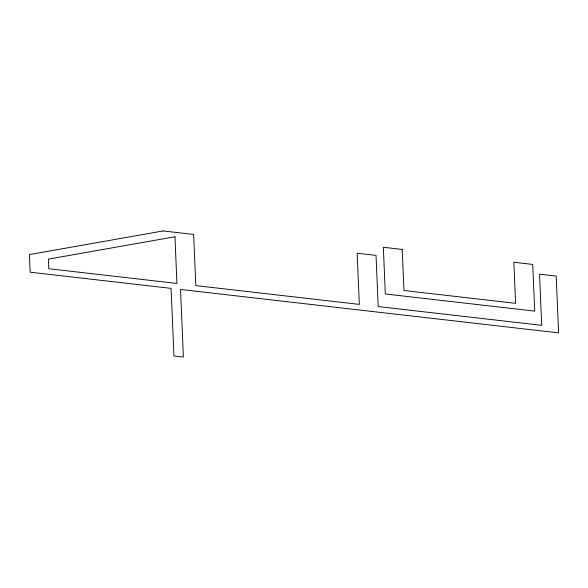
<?xml version="1.0" encoding="UTF-8"?>
<svg xmlns="http://www.w3.org/2000/svg" width="588" height="588" viewBox="0 0 588 588"><rect width="100%" height="100%" fill="white"/><g stroke="black" fill="none" stroke-linecap="round" stroke-linejoin="round"><path stroke-width="0.88" d="M163.119 230.937L29.4 254.589L30.15 272.193L171.086 288.377L173.952 355.975L183.39 357.063L180.523 289.465L558.6 332.881L556.189 276.081L539.534 274.17L541.71 325.34L378.194 306.561L376.026 255.39L357.151 253.222L359.319 304.393L195.811 285.614L193.643 234.443L163.119 230.937M174.959 236.751L48.378 259.139L48.782 268.731L176.937 283.445L174.959 236.751M402.214 249.437L383.339 247.269L385.324 293.971L534.712 311.125L532.728 264.424L513.853 262.263L515.595 303.327L403.956 290.509L402.214 249.437"/></g></svg>
